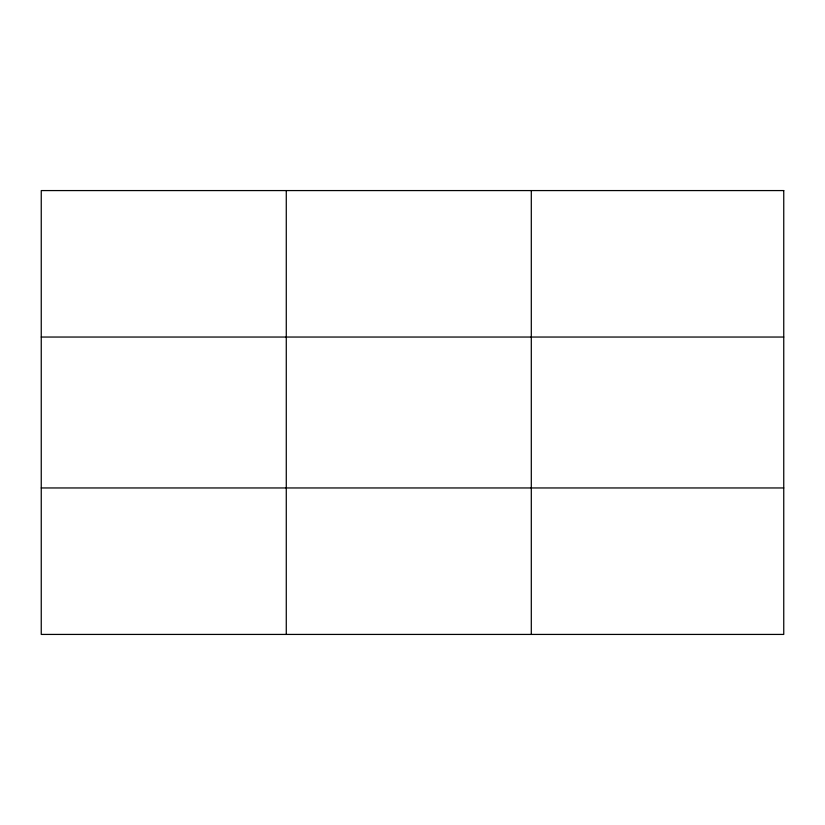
<?xml version="1.0" encoding="UTF-8"?>
<svg xmlns="http://www.w3.org/2000/svg" width="825" height="825" viewBox="0 0 825 825"><rect width="100%" height="100%" fill="white"/><g stroke="black" fill="none" stroke-linecap="round" stroke-linejoin="round"><path stroke-width="1.24" d="M286.275 634.425L286.275 190.575M531.3 634.425L531.3 190.575M41.25 337.043L783.75 337.043M41.25 487.957L783.75 487.957M783.75 190.575L41.25 190.575L41.25 634.425L783.75 634.425L783.75 190.575"/></g></svg>
